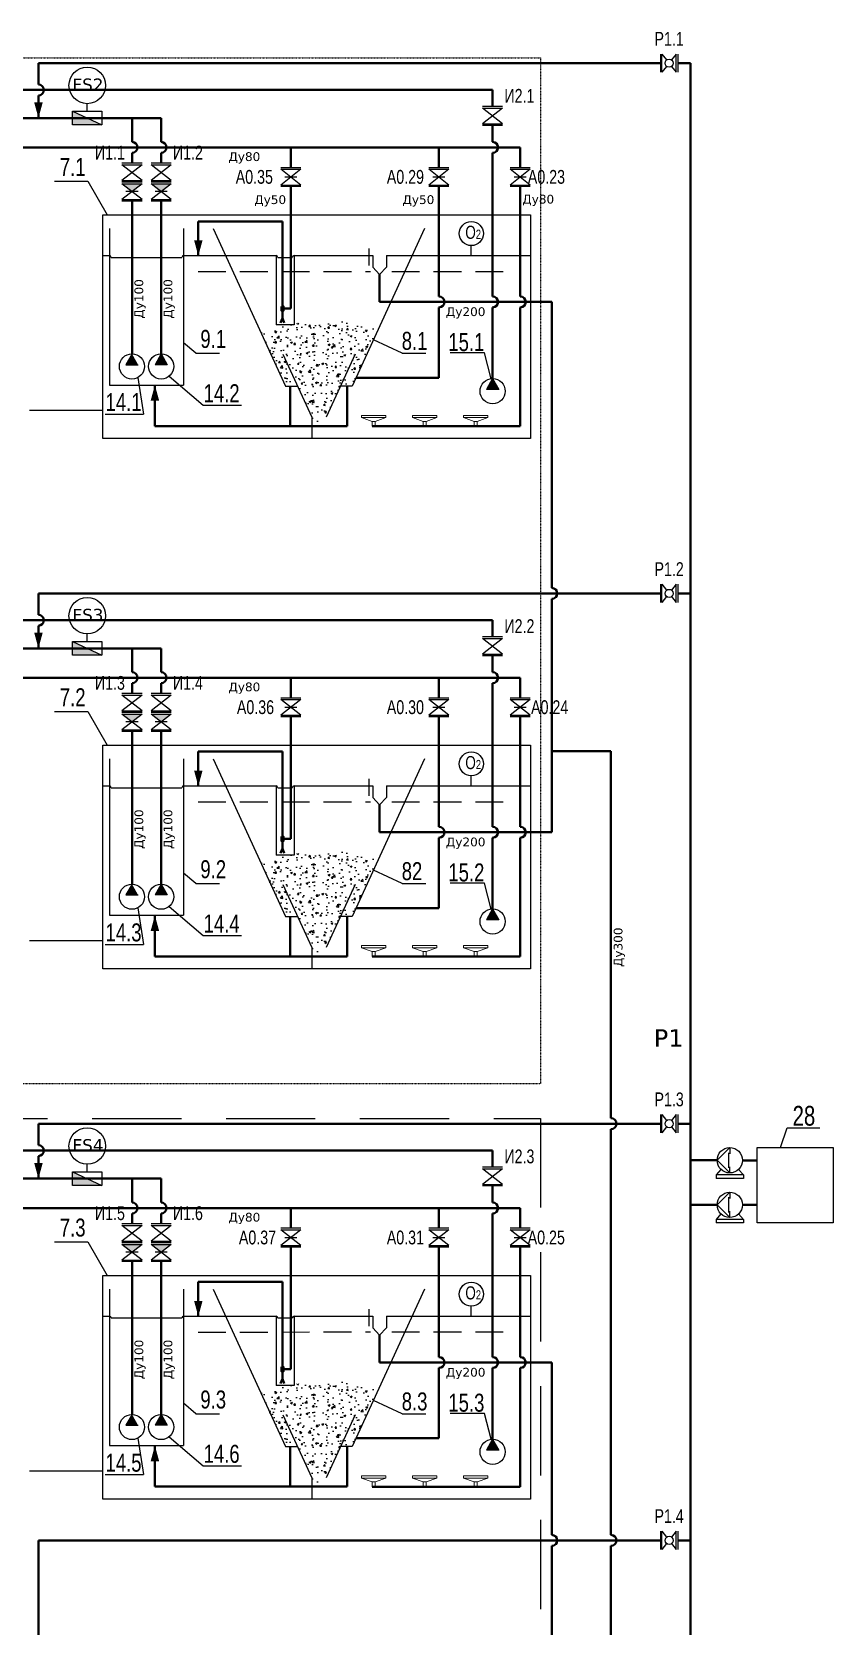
# Model space of a CAD drawing. Extents: x 151310 to 250336, y -70311 to -4848.
# Drawn here: x 242341 to 249183, y -21911 to -8300 of the extents above; entities that cross this region are included whole.
import ezdxf

# ---------------------------------------------------------------- set-up
doc = ezdxf.new("R2010")
doc.units = 0
doc.header["$LTSCALE"] = 300
doc.header["$MEASUREMENT"] = 0
for name, pattern in [('ACAD_ISO10W100', [18.5, 12, -3, 0.5, -3]), ('DASHED2', [9.525, 6.35, -3.175]), ('HIDDEN2', [4.7625, 3.175, -1.5875])]:
    doc.linetypes.add(name, pattern=pattern)
for name, color, linetype in [('1', 7, 'CONTINUOUS'), ('Обозначение задвижек', 7, 'CONTINUOUS'), ('Слой1', 7, 'CONTINUOUS')]:
    doc.layers.add(name, color=color, linetype=linetype)
for name, color, linetype, lineweight, true_color in [('А0', 7, 'CONTINUOUS', 40, 0x00befa), ('И1', 7, 'CONTINUOUS', 40, 0xfa8200), ('И2', 7, 'CONTINUOUS', 40, 0xc86400), ('К7', 7, 'CONTINUOUS', 40, 0x0000fa), ('Р1', 7, 'CONTINUOUS', 40, 0xfa00fa)]:
    doc.layers.add(name, color=color, linetype=linetype, lineweight=lineweight, true_color=true_color)
doc.layers.add('воздух', color=140, linetype='CONTINUOUS', lineweight=15)
doc.layers.add('Запорная арматура', color=7, linetype='CONTINUOUS', lineweight=20)
doc.styles.add('MONARCH', font='monarch', dxfattribs={"width": 0.77})

msp = doc.modelspace()

# ---------------------------------------------------------------- hatches: boundary and pattern name
at = {"layer": '1', "ltscale": 0.5}
for points in [[(242688.1, -8977.4), (242688.1, -9093.9), (242939.5, -9093.9)], [(242688.1, -13504.9), (242688.1, -13621.4), (242939.5, -13621.4)], [(242688.1, -18032.4), (242688.1, -18148.8), (242939.5, -18148.8)]]:
    msp.add_hatch(color=256, dxfattribs=at).paths.add_polyline_path(points)
at = {"layer": '1', "ltscale": 0.4}
h = msp.add_hatch(color=256, dxfattribs=at)
h.dxf.hatch_style = 1
h.paths.add_polyline_path([(243196.4, -9663.7), (243282.1, -9596.6), (243110.8, -9596.6)])
h = msp.add_hatch(color=256, dxfattribs=at)
h.dxf.hatch_style = 1
h.paths.add_polyline_path([(243444.9, -9663.7), (243530.6, -9596.6), (243359.3, -9596.6)])
h = msp.add_hatch(dxfattribs=at)
h.set_pattern_fill('AR-CONC', color=34, scale=22.393355)
h.set_pattern_definition([(50, (114776.1, 42481.03), (160.61862, -14.05231), [16.79502, -184.74518]), (355, (114776.1, 42481.03), (-31.07108, 168.44105), [13.43601, -147.79614]), (100.45144, (114789.48, 42479.85), (129.54754, 154.38874), [14.27357, -157.00924]), (46.1842, (114776.1, 42525.81), (238.99114, -37.06532), [25.19252, -277.11776]), (96.63564, (114796.01, 42522.72), (209.30216, 218.13783), [21.41036, -235.514]), (351.18416, (114776.1, 42525.81), (209.30216, 218.13783), [20.154, -221.6942]), (21, (114798.49, 42514.62), (133.66751, -90.15988), [16.79502, -184.74518]), (326, (114798.49, 42514.62), (54.48647, 162.38542), [13.43601, -147.79614]), (71.45144, (114809.63, 42507.1), (188.15398, 72.22554), [14.27357, -157.00924]), (37.5, (114776.1, 42481.026), (2.723, 74.546101), [0, -146.00467, 0, -150.035476, 0, -148.355974]), (7.5, (114776.1, 42481.026), (58.910094, 88.322013), [0, -85.542615, 0, -142.64567, 0, -56.54322]), (327.5, (114726.16, 42481.026), (119.54075, -5.050792), [0, -55.983387, 0, -174.668166, 0, -231.77122]), (317.5, (114703.77, 42481.03), (130.59495, 22.41686), [0, -72.7784, 0, -115.99758, 0, -164.59116])])
edge = h.paths.add_edge_path()
edge.add_spline(control_points=[(244792.3, -10744.3), (244777.8, -10745.7), (244716.3, -10755.3), (244536.6, -10816.1), (244378, -10816.8), (244274.7, -10817.3)], knot_values=[0, 0, 0, 0, 80.8042689, 342.1647326, 830.4498416, 830.4498416, 830.4498416, 830.4498416], degree=3, periodic=0)
edge.add_line((244274.7, -10817.3), (244507.3, -11323.6))
edge.add_line((244507.3, -11323.6), (244609.1, -11323.6))
edge.add_line((244609.1, -11323.6), (244599.3, -11302.3))
edge.add_line((244599.3, -11302.3), (244792.3, -11221.3))
edge.add_line((244792.3, -11221.3), (244792.3, -10744.3))
edge = h.paths.add_edge_path()
edge.add_spline(control_points=[(245298.1, -10843.2), (245241.4, -10832.3), (244961.5, -10754.4), (244846.5, -10739.2), (244792.3, -10744.3)], knot_values=[830.4498416, 830.4498416, 830.4498416, 830.4498416, 1167.2587541, 1468.3215811, 1468.3215811, 1468.3215811, 1468.3215811], degree=3, periodic=0)
edge.add_line((244792.3, -10744.3), (244792.3, -11221.3))
edge.add_line((244792.3, -11221.3), (244985.4, -11302.3))
edge.add_line((244985.4, -11302.3), (244975.6, -11323.6))
edge.add_line((244975.6, -11323.6), (245077.3, -11323.6))
edge.add_line((245077.3, -11323.6), (245298.1, -10843.2))
h.paths.add_polyline_path([(244985.4, -11302.3), (244792.3, -11221.3), (244599.3, -11302.3), (244609.1, -11323.6), (244764.7, -11662.3), (244820, -11662.3)])
at = {"layer": '1', "ltscale": 0.3}
h = msp.add_hatch(color=1, dxfattribs=at)
h.dxf.hatch_style = 1
h.paths.add_polyline_path([(243196.4, -11048.5), (243143.7, -11141.4), (243248.4, -11141.4)])
h = msp.add_hatch(color=1, dxfattribs=at)
h.dxf.hatch_style = 1
h.paths.add_polyline_path([(243444.9, -11048.5), (243497.7, -11141.4), (243392.9, -11141.4)])
h = msp.add_hatch(color=1, dxfattribs=at)
h.dxf.hatch_style = 1
h.paths.add_polyline_path([(246275.4, -11260.4), (246328.1, -11353.2), (246223.4, -11353.2)])
at = {"layer": '1', "ltscale": 0.4}
h = msp.add_hatch(color=256, dxfattribs=at)
h.dxf.hatch_style = 1
h.paths.add_polyline_path([(243196.4, -14191.2), (243282.1, -14124), (243110.8, -14124)])
h = msp.add_hatch(color=256, dxfattribs=at)
h.dxf.hatch_style = 1
h.paths.add_polyline_path([(243444.9, -14191.2), (243530.6, -14124), (243359.3, -14124)])
h = msp.add_hatch(dxfattribs=at)
h.set_pattern_fill('AR-CONC', color=34, scale=22.393355)
h.set_pattern_definition([(50, (114776.1, 37953.55), (160.61862, -14.05231), [16.79502, -184.74518]), (355, (114776.1, 37953.55), (-31.07108, 168.44105), [13.43601, -147.79614]), (100.45144, (114789.48, 37952.38), (129.54754, 154.38874), [14.27357, -157.00924]), (46.1842, (114776.1, 37998.34), (238.99114, -37.06532), [25.19252, -277.11776]), (96.63564, (114796.01, 37995.25), (209.30216, 218.13783), [21.41036, -235.514]), (351.18416, (114776.1, 37998.34), (209.30216, 218.13783), [20.154, -221.6942]), (21, (114798.49, 37987.14), (133.66751, -90.15988), [16.79502, -184.74518]), (326, (114798.49, 37987.14), (54.48647, 162.38542), [13.43601, -147.79614]), (71.45144, (114809.63, 37979.63), (188.15398, 72.22554), [14.27357, -157.00924]), (37.5, (114776.1, 37953.554), (2.723, 74.546101), [0, -146.00467, 0, -150.035476, 0, -148.355974]), (7.5, (114776.1, 37953.554), (58.910094, 88.322013), [0, -85.542615, 0, -142.64567, 0, -56.54322]), (327.5, (114726.16, 37953.554), (119.54075, -5.050792), [0, -55.983387, 0, -174.668166, 0, -231.77122]), (317.5, (114703.77, 37953.55), (130.59495, 22.41686), [0, -72.7784, 0, -115.99758, 0, -164.59116])])
edge = h.paths.add_edge_path()
edge.add_spline(control_points=[(244792.3, -15271.8), (244777.8, -15273.2), (244716.3, -15282.8), (244536.6, -15343.6), (244378, -15344.3), (244274.7, -15344.8)], knot_values=[0, 0, 0, 0, 80.8042689, 342.1647326, 830.4498416, 830.4498416, 830.4498416, 830.4498416], degree=3, periodic=0)
edge.add_line((244274.7, -15344.8), (244507.3, -15851.1))
edge.add_line((244507.3, -15851.1), (244609.1, -15851.1))
edge.add_line((244609.1, -15851.1), (244599.3, -15829.8))
edge.add_line((244599.3, -15829.8), (244792.3, -15748.8))
edge.add_line((244792.3, -15748.8), (244792.3, -15271.8))
edge = h.paths.add_edge_path()
edge.add_spline(control_points=[(245298.1, -15370.7), (245241.4, -15359.7), (244961.5, -15281.8), (244846.5, -15266.6), (244792.3, -15271.8)], knot_values=[830.4498416, 830.4498416, 830.4498416, 830.4498416, 1167.2587541, 1468.3215811, 1468.3215811, 1468.3215811, 1468.3215811], degree=3, periodic=0)
edge.add_line((244792.3, -15271.8), (244792.3, -15748.8))
edge.add_line((244792.3, -15748.8), (244985.4, -15829.8))
edge.add_line((244985.4, -15829.8), (244975.6, -15851.1))
edge.add_line((244975.6, -15851.1), (245077.3, -15851.1))
edge.add_line((245077.3, -15851.1), (245298.1, -15370.7))
h.paths.add_polyline_path([(244985.4, -15829.8), (244792.3, -15748.8), (244599.3, -15829.8), (244609.1, -15851.1), (244764.7, -16189.7), (244820, -16189.7)])
at = {"layer": '1', "ltscale": 0.3}
h = msp.add_hatch(color=1, dxfattribs=at)
h.dxf.hatch_style = 1
h.paths.add_polyline_path([(243196.4, -15576), (243143.7, -15668.9), (243248.4, -15668.9)])
h = msp.add_hatch(color=1, dxfattribs=at)
h.dxf.hatch_style = 1
h.paths.add_polyline_path([(243444.9, -15576), (243497.7, -15668.9), (243392.9, -15668.9)])
h = msp.add_hatch(color=1, dxfattribs=at)
h.dxf.hatch_style = 1
h.paths.add_polyline_path([(246275.4, -15787.8), (246328.1, -15880.7), (246223.4, -15880.7)])
at = {"layer": '1', "ltscale": 0.4}
h = msp.add_hatch(color=256, dxfattribs=at)
h.dxf.hatch_style = 1
h.paths.add_polyline_path([(243196.4, -18718.6), (243282.1, -18651.5), (243110.8, -18651.5)])
h = msp.add_hatch(color=256, dxfattribs=at)
h.dxf.hatch_style = 1
h.paths.add_polyline_path([(243444.9, -18718.6), (243530.6, -18651.5), (243359.3, -18651.5)])
h = msp.add_hatch(dxfattribs=at)
h.set_pattern_fill('AR-CONC', color=34, scale=22.393355)
h.set_pattern_definition([(50, (114776.1, 33426.08), (160.61862, -14.05231), [16.79502, -184.74518]), (355, (114776.1, 33426.08), (-31.07108, 168.44105), [13.43601, -147.79614]), (100.45144, (114789.48, 33424.91), (129.54754, 154.38874), [14.27357, -157.00924]), (46.1842, (114776.1, 33470.87), (238.99114, -37.06532), [25.19252, -277.11776]), (96.63564, (114796.01, 33467.78), (209.30216, 218.13783), [21.41036, -235.514]), (351.18416, (114776.1, 33470.87), (209.30216, 218.13783), [20.154, -221.6942]), (21, (114798.49, 33459.67), (133.66751, -90.15988), [16.79502, -184.74518]), (326, (114798.49, 33459.67), (54.48647, 162.38542), [13.43601, -147.79614]), (71.45144, (114809.63, 33452.16), (188.15398, 72.22554), [14.27357, -157.00924]), (37.5, (114776.1, 33426.083), (2.723, 74.546101), [0, -146.00467, 0, -150.035476, 0, -148.355974]), (7.5, (114776.1, 33426.08), (58.910094, 88.322013), [0, -85.542615, 0, -142.64567, 0, -56.54322]), (327.5, (114726.16, 33426.083), (119.54075, -5.050792), [0, -55.983387, 0, -174.668166, 0, -231.77122]), (317.5, (114703.77, 33426.08), (130.59495, 22.41686), [0, -72.7784, 0, -115.99758, 0, -164.59116])])
edge = h.paths.add_edge_path()
edge.add_spline(control_points=[(244792.3, -19799.3), (244777.8, -19800.6), (244716.3, -19810.3), (244536.6, -19871.1), (244378, -19871.8), (244274.7, -19872.3)], knot_values=[0, 0, 0, 0, 80.8042689, 342.1647326, 830.4498416, 830.4498416, 830.4498416, 830.4498416], degree=3, periodic=0)
edge.add_line((244274.7, -19872.3), (244507.3, -20378.6))
edge.add_line((244507.3, -20378.6), (244609.1, -20378.6))
edge.add_line((244609.1, -20378.6), (244599.3, -20357.2))
edge.add_line((244599.3, -20357.2), (244792.3, -20276.3))
edge.add_line((244792.3, -20276.3), (244792.3, -19799.3))
edge = h.paths.add_edge_path()
edge.add_spline(control_points=[(245298.1, -19898.2), (245241.4, -19887.2), (244961.5, -19809.3), (244846.5, -19794.1), (244792.3, -19799.3)], knot_values=[830.4498416, 830.4498416, 830.4498416, 830.4498416, 1167.2587541, 1468.3215811, 1468.3215811, 1468.3215811, 1468.3215811], degree=3, periodic=0)
edge.add_line((244792.3, -19799.3), (244792.3, -20276.3))
edge.add_line((244792.3, -20276.3), (244985.4, -20357.2))
edge.add_line((244985.4, -20357.2), (244975.6, -20378.6))
edge.add_line((244975.6, -20378.6), (245077.3, -20378.6))
edge.add_line((245077.3, -20378.6), (245298.1, -19898.2))
h.paths.add_polyline_path([(244985.4, -20357.2), (244792.3, -20276.3), (244599.3, -20357.2), (244609.1, -20378.6), (244764.7, -20717.2), (244820, -20717.2)])
at = {"layer": '1', "ltscale": 0.3}
h = msp.add_hatch(color=124, dxfattribs=at)
h.dxf.hatch_style = 1
h.paths.add_polyline_path([(243196.4, -20103.5), (243143.7, -20196.3), (243248.4, -20196.3)])
h = msp.add_hatch(color=124, dxfattribs=at)
h.dxf.hatch_style = 1
h.paths.add_polyline_path([(243444.9, -20103.5), (243497.7, -20196.3), (243392.9, -20196.3)])
h = msp.add_hatch(color=1, dxfattribs=at)
h.dxf.hatch_style = 1
h.paths.add_polyline_path([(246275.4, -20315.3), (246328.1, -20408.2), (246223.4, -20408.2)])

# ---------------------------------------------------------------- linework, layer by layer
at = {"layer": '1'}
for p, q in [((247709.3, -8488.9), (247709.3, -8644.6)), ((247721.5, -8644.6), (247721.5, -8488.9)), ((247721.5, -8488.9), (247760.9, -8539.2)), ((247843.5, -8488.9), (247804, -8539.2)), ((247843.5, -8644.6), (247843.5, -8488.9)), ((247855.7, -8488.9), (247855.7, -8644.6)), ((247760.9, -8594.2), (247721.5, -8644.6)), ((247804, -8594.2), (247843.5, -8644.6)), ((246361.3, -8937.2), (246190, -8937.2)), ((246190, -8950.6), (246361.3, -8950.6)), ((246361.3, -8950.6), (246190, -9084.9)), ((246361.3, -9084.9), (246190, -8950.6)), ((246190, -9084.9), (246361.3, -9084.9)), ((246361.3, -9098.3), (246190, -9098.3)), ((243282.1, -9422), (243110.8, -9422)), ((243110.8, -9435.4), (243282.1, -9435.4)), ((243282.1, -9435.4), (243110.8, -9569.7)), ((243282.1, -9569.7), (243110.8, -9435.4)), ((243530.6, -9422), (243359.3, -9422)), ((243359.3, -9435.4), (243530.6, -9435.4)), ((243530.6, -9435.4), (243359.3, -9569.7)), ((243530.6, -9569.7), (243359.3, -9435.4)), ((244639.1, -9459.9), (244467.8, -9459.9)), ((244467.8, -9473.3), (244639.1, -9473.3)), ((244639.1, -9473.3), (244467.8, -9607.6)), ((244639.1, -9607.6), (244467.8, -9473.3)), ((245903.1, -9459.7), (245731.8, -9459.7)), ((245731.8, -9473.2), (245903.1, -9473.2)), ((245903.1, -9473.2), (245731.8, -9607.4)), ((245903.1, -9607.4), (245731.8, -9473.2)), ((246596.9, -9459.7), (246425.7, -9459.7)), ((246425.7, -9473.2), (246596.9, -9473.2)), ((246596.9, -9473.2), (246425.7, -9607.4)), ((246596.9, -9607.4), (246425.7, -9473.2)), ((243110.8, -9569.7), (243282.1, -9569.7)), ((243282.1, -9583.1), (243110.8, -9583.1)), ((243110.8, -9596.6), (243282.1, -9596.6)), ((243282.1, -9596.6), (243110.8, -9730.8)), ((243282.1, -9730.8), (243110.8, -9596.6)), ((243247.8, -9663.7), (243144.5, -9663.7)), ((243247.8, -9663.7), (243145.1, -9663.7)), ((243359.3, -9569.7), (243530.6, -9569.7)), ((243530.6, -9583.1), (243359.3, -9583.1)), ((243359.3, -9596.6), (243530.6, -9596.6)), ((243530.6, -9596.6), (243359.3, -9730.8)), ((243530.6, -9730.8), (243359.3, -9596.6)), ((243496.3, -9663.7), (243393, -9663.7)), ((243496.3, -9663.7), (243393.5, -9663.7)), ((244467.8, -9607.6), (244639.1, -9607.6)), ((244639.1, -9621), (244467.8, -9621)), ((244604.8, -9540.4), (244501.5, -9540.4)), ((244604.8, -9540.4), (244502.1, -9540.4)), ((245731.8, -9607.4), (245903.1, -9607.4)), ((245903.1, -9620.8), (245731.8, -9620.8)), ((245868.8, -9540.3), (245765.6, -9540.3)), ((245868.8, -9540.3), (245766.1, -9540.3)), ((246425.7, -9607.4), (246596.9, -9607.4)), ((246596.9, -9620.8), (246425.7, -9620.8)), ((246562.7, -9540.3), (246459.4, -9540.3)), ((246562.7, -9540.3), (246459.9, -9540.3)), ((243110.8, -9730.8), (243282.1, -9730.8)), ((243282.1, -9744.3), (243110.8, -9744.3)), ((243359.3, -9730.8), (243530.6, -9730.8)), ((243530.6, -9744.3), (243359.3, -9744.3)), ((247709.3, -13016.3), (247709.3, -13172)), ((247721.5, -13172), (247721.5, -13016.3)), ((247721.5, -13016.3), (247760.9, -13066.7)), ((247843.5, -13016.3), (247804, -13066.7)), ((247843.5, -13172), (247843.5, -13016.3)), ((247855.7, -13016.3), (247855.7, -13172)), ((247760.9, -13121.7), (247721.5, -13172)), ((247804, -13121.7), (247843.5, -13172)), ((246361.3, -13464.7), (246190, -13464.7)), ((246190, -13478.1), (246361.3, -13478.1)), ((246361.3, -13478.1), (246190, -13612.4)), ((246361.3, -13612.4), (246190, -13478.1)), ((246190, -13612.4), (246361.3, -13612.4)), ((246361.3, -13625.8), (246190, -13625.8)), ((243282.1, -13949.5), (243110.8, -13949.5)), ((243110.8, -13962.9), (243282.1, -13962.9)), ((243282.1, -13962.9), (243110.8, -14097.2)), ((243282.1, -14097.2), (243110.8, -13962.9)), ((243530.6, -13949.5), (243359.3, -13949.5)), ((243359.3, -13962.9), (243530.6, -13962.9)), ((243530.6, -13962.9), (243359.3, -14097.2)), ((243530.6, -14097.2), (243359.3, -13962.9)), ((244639.1, -13987.4), (244467.8, -13987.4)), ((244467.8, -14000.8), (244639.1, -14000.8)), ((244639.1, -14000.8), (244467.8, -14135)), ((244639.1, -14135), (244467.8, -14000.8)), ((245903.1, -13987.2), (245731.8, -13987.2)), ((245731.8, -14000.6), (245903.1, -14000.6)), ((245903.1, -14000.6), (245731.8, -14134.9)), ((245903.1, -14134.9), (245731.8, -14000.6)), ((246596.9, -13987.2), (246425.7, -13987.2)), ((246425.7, -14000.6), (246596.9, -14000.6)), ((246596.9, -14000.6), (246425.7, -14134.9)), ((246596.9, -14134.9), (246425.7, -14000.6)), ((243110.8, -14097.2), (243282.1, -14097.2)), ((243282.1, -14110.6), (243110.8, -14110.6)), ((243110.8, -14124), (243282.1, -14124)), ((243282.1, -14124), (243110.8, -14258.3)), ((243282.1, -14258.3), (243110.8, -14124)), ((243359.3, -14097.2), (243530.6, -14097.2)), ((243530.6, -14110.6), (243359.3, -14110.6)), ((243359.3, -14124), (243530.6, -14124)), ((243530.6, -14124), (243359.3, -14258.3)), ((243530.6, -14258.3), (243359.3, -14124)), ((244467.8, -14135), (244639.1, -14135)), ((244639.1, -14148.5), (244467.8, -14148.5)), ((244604.8, -14067.9), (244501.5, -14067.9)), ((244604.8, -14067.9), (244502.1, -14067.9)), ((245731.8, -14134.9), (245903.1, -14134.9)), ((245903.1, -14148.3), (245731.8, -14148.3)), ((245868.8, -14067.8), (245765.6, -14067.8)), ((245868.8, -14067.8), (245766.1, -14067.8)), ((246425.7, -14134.9), (246596.9, -14134.9)), ((246596.9, -14148.3), (246425.7, -14148.3)), ((246562.7, -14067.8), (246459.4, -14067.8)), ((246562.7, -14067.8), (246459.9, -14067.8)), ((243110.8, -14258.3), (243282.1, -14258.3)), ((243282.1, -14271.7), (243110.8, -14271.7)), ((243247.8, -14191.2), (243144.5, -14191.2)), ((243247.8, -14191.2), (243145.1, -14191.2)), ((243359.3, -14258.3), (243530.6, -14258.3)), ((243530.6, -14271.7), (243359.3, -14271.7)), ((243496.3, -14191.2), (243393, -14191.2)), ((243496.3, -14191.2), (243393.5, -14191.2)), ((247709.3, -17543.8), (247709.3, -17699.5)), ((247721.5, -17699.5), (247721.5, -17543.8)), ((247721.5, -17543.8), (247760.9, -17594.1)), ((247843.5, -17543.8), (247804, -17594.1)), ((247843.5, -17699.5), (247843.5, -17543.8)), ((247855.7, -17543.8), (247855.7, -17699.5)), ((247760.9, -17649.1), (247721.5, -17699.5)), ((247804, -17649.1), (247843.5, -17699.5)), ((246361.3, -17992.2), (246190, -17992.2)), ((246190, -18005.6), (246361.3, -18005.6)), ((246361.3, -18005.6), (246190, -18139.9)), ((246361.3, -18139.9), (246190, -18005.6)), ((248225, -18011.6), (248184.2, -18059.1)), ((248375.9, -18011.6), (248416.7, -18059.1)), ((246190, -18139.9), (246361.3, -18139.9)), ((246361.3, -18153.3), (246190, -18153.3)), ((243282.1, -18477), (243110.8, -18477)), ((243110.8, -18490.4), (243282.1, -18490.4)), ((243282.1, -18490.4), (243110.8, -18624.7)), ((243282.1, -18624.7), (243110.8, -18490.4)), ((243530.6, -18477), (243359.3, -18477)), ((243359.3, -18490.4), (243530.6, -18490.4)), ((243530.6, -18490.4), (243359.3, -18624.7)), ((243530.6, -18624.7), (243359.3, -18490.4)), ((248225, -18392.1), (248184.2, -18439.6)), ((248375.9, -18392.1), (248416.7, -18439.6)), ((243110.8, -18624.7), (243282.1, -18624.7)), ((243282.1, -18638.1), (243110.8, -18638.1)), ((243359.3, -18624.7), (243530.6, -18624.7)), ((243530.6, -18638.1), (243359.3, -18638.1)), ((244639.1, -18514.8), (244467.8, -18514.8)), ((244467.8, -18528.2), (244639.1, -18528.2)), ((244639.1, -18528.2), (244467.8, -18662.5)), ((244639.1, -18662.5), (244467.8, -18528.2)), ((244604.8, -18595.4), (244501.5, -18595.4)), ((244604.8, -18595.4), (244502.1, -18595.4)), ((245903.1, -18514.7), (245731.8, -18514.7)), ((245731.8, -18528.1), (245903.1, -18528.1)), ((245903.1, -18528.1), (245731.8, -18662.4)), ((245903.1, -18662.4), (245731.8, -18528.1)), ((245868.8, -18595.2), (245765.6, -18595.2)), ((245868.8, -18595.2), (245766.1, -18595.2)), ((246596.9, -18514.7), (246425.7, -18514.7)), ((246425.7, -18528.1), (246596.9, -18528.1)), ((246596.9, -18528.1), (246425.7, -18662.4)), ((246596.9, -18662.4), (246425.7, -18528.1)), ((246562.7, -18595.2), (246459.4, -18595.2)), ((246562.7, -18595.2), (246459.9, -18595.2)), ((243110.8, -18651.5), (243282.1, -18651.5)), ((243282.1, -18651.5), (243110.8, -18785.8)), ((243282.1, -18785.8), (243110.8, -18651.5)), ((243247.8, -18718.6), (243144.5, -18718.6)), ((243247.8, -18718.6), (243145.1, -18718.6)), ((243359.3, -18651.5), (243530.6, -18651.5)), ((243530.6, -18651.5), (243359.3, -18785.8)), ((243530.6, -18785.8), (243359.3, -18651.5)), ((243496.3, -18718.6), (243393, -18718.6)), ((243496.3, -18718.6), (243393.5, -18718.6)), ((244467.8, -18662.5), (244639.1, -18662.5)), ((244639.1, -18675.9), (244467.8, -18675.9)), ((245731.8, -18662.4), (245903.1, -18662.4)), ((245903.1, -18675.8), (245731.8, -18675.8)), ((246425.7, -18662.4), (246596.9, -18662.4)), ((246596.9, -18675.8), (246425.7, -18675.8)), ((243110.8, -18785.8), (243282.1, -18785.8)), ((243282.1, -18799.2), (243110.8, -18799.2)), ((243359.3, -18785.8), (243530.6, -18785.8)), ((243530.6, -18799.2), (243359.3, -18799.2)), ((247709.3, -21101.4), (247709.3, -21257.1)), ((247721.5, -21257.1), (247721.5, -21101.4)), ((247721.5, -21101.4), (247760.9, -21151.7)), ((247760.9, -21206.7), (247721.5, -21257.1)), ((247843.5, -21101.4), (247804, -21151.7)), ((247804, -21206.7), (247843.5, -21257.1)), ((247843.5, -21257.1), (247843.5, -21101.4)), ((247855.7, -21101.4), (247855.7, -21257.1))]:
    msp.add_line(p, q, dxfattribs=at)
at = {"layer": '1', "ltscale": 0.5}
for p, q in [((242688.1, -8977.4), (242939.5, -9093.9)), ((242688.1, -13504.9), (242939.5, -13621.4)), ((242688.1, -18032.4), (242939.5, -18148.8))]:
    msp.add_line(p, q, dxfattribs=at)
at = {"layer": '1', "ltscale": 10}
for p, q in [((242813.8, -8977.4), (242813.8, -8912.9)), ((242813.8, -13504.9), (242813.8, -13440.3)), ((248192.2, -17933.8), (248300.5, -17825.6)), ((248300.5, -17825.6), (248300.5, -17879)), ((248192.2, -17933.8), (248300.5, -18041.9)), ((248291, -17868.8), (248291, -17999.7)), ((242813.8, -18032.4), (242813.8, -17967.8)), ((248300.5, -18041.9), (248300.5, -17988.5)), ((248192.2, -18314.2), (248300.5, -18206.1)), ((248300.5, -18206.1), (248300.5, -18259.4)), ((248192.2, -18314.2), (248300.5, -18422.4)), ((248291, -18249.3), (248291, -18380.2)), ((248300.5, -18422.4), (248300.5, -18369))]:
    msp.add_line(p, q, dxfattribs=at)
at = {"layer": '1', "color": 1, "ltscale": 0.4}
for p, q in [((242535.1, -9575.3), (242817.8, -9575.3)), ((242817.8, -9575.3), (242985.3, -9861.3)), ((242946, -11771.6), (242946, -9861.3)), ((242946, -9861.3), (246599.8, -9861.3)), ((246599.8, -9861.3), (246599.8, -11771.6)), ((243004.7, -9979.7), (243004.7, -11314.9)), ((243636.6, -9979.7), (243636.6, -11314.9)), ((243889.9, -9980), (244507.3, -11323.6)), ((245694.7, -9980), (245077.3, -11323.6)), ((245219.1, -10150.6), (245219.1, -10295.2)), ((244427.1, -10209.5), (244427.1, -10802.4)), ((244580, -10209.5), (244580, -10802.4)), ((245251.4, -10209.5), (245251.4, -10309.1)), ((245251.4, -10309.1), (245310.7, -10370.8)), ((245369.9, -10309.1), (245310.7, -10370.8)), ((245369.9, -10209.5), (245369.9, -10309.1)), ((244580, -10802.4), (244427.1, -10802.4)), ((243742.5, -11043.3), (243636.6, -10953.7)), ((245504, -11043.1), (245258.1, -10930.1)), ((243742.5, -11043.3), (243943.1, -11043.3)), ((244484.2, -11051.8), (244731.8, -11590.7)), ((245100.5, -11051.8), (244852.9, -11590.7)), ((245504, -11043.1), (245704.6, -11043.1)), ((246206.6, -11040.1), (245912.5, -11040.1)), ((246264.3, -11261), (246206.6, -11040.1)), ((243245.6, -11251.4), (243294.2, -11563)), ((243513.1, -11239.6), (243804.8, -11487.1)), ((243004.7, -11314.9), (243636.6, -11314.9)), ((242967.2, -11563), (243294.2, -11563)), ((243804.8, -11487.1), (244131.8, -11487.1)), ((244731.8, -11590.7), (244731.8, -11771.6)), ((246599.8, -11771.6), (242946, -11771.6)), ((242535.1, -14102.8), (242817.8, -14102.8)), ((242817.8, -14102.8), (242985.3, -14388.8)), ((242946, -16299), (242946, -14388.8)), ((242946, -14388.8), (246599.8, -14388.8)), ((246599.8, -14388.8), (246599.8, -16299)), ((243004.7, -14507.2), (243004.7, -15842.4)), ((243636.6, -14507.2), (243636.6, -15842.4)), ((243889.9, -14507.5), (244507.3, -15851.1)), ((245694.7, -14507.5), (245077.3, -15851.1)), ((245219.1, -14678), (245219.1, -14822.7)), ((244427.1, -14737), (244427.1, -15329.9)), ((244580, -14737), (244580, -15329.9)), ((245251.4, -14737), (245251.4, -14836.6)), ((245369.9, -14737), (245369.9, -14836.6)), ((245251.4, -14836.6), (245310.7, -14898.2)), ((245369.9, -14836.6), (245310.7, -14898.2)), ((244580, -15329.9), (244427.1, -15329.9)), ((243742.5, -15570.8), (243636.6, -15481.2)), ((245504, -15570.6), (245258.1, -15457.6)), ((243742.5, -15570.8), (243943.1, -15570.8)), ((244484.2, -15579.3), (244731.8, -16118.1)), ((245100.5, -15579.3), (244852.9, -16118.1)), ((245504, -15570.6), (245704.6, -15570.6)), ((246206.6, -15567.6), (245912.5, -15567.6)), ((246264.3, -15788.5), (246206.6, -15567.6)), ((243245.6, -15778.9), (243294.2, -16090.4)), ((243513.1, -15767.1), (243804.8, -16014.6)), ((243004.7, -15842.4), (243636.6, -15842.4)), ((243804.8, -16014.6), (244131.8, -16014.6)), ((242967.2, -16090.4), (243294.2, -16090.4)), ((244731.8, -16118.1), (244731.8, -16299)), ((246599.8, -16299), (242946, -16299)), ((242535.1, -18630.3), (242817.8, -18630.3)), ((242817.8, -18630.3), (242985.3, -18916.2)), ((242946, -20826.5), (242946, -18916.2)), ((242946, -18916.2), (246599.8, -18916.2)), ((246599.8, -18916.2), (246599.8, -20826.5)), ((243004.7, -19034.7), (243004.7, -20369.9)), ((243636.6, -19034.7), (243636.6, -20369.9)), ((243889.9, -19035), (244507.3, -20378.6)), ((245694.7, -19035), (245077.3, -20378.6)), ((244427.1, -19264.5), (244427.1, -19857.4)), ((244580, -19264.5), (244580, -19857.4)), ((245219.1, -19205.5), (245219.1, -19350.1)), ((245251.4, -19264.5), (245251.4, -19364.1)), ((245369.9, -19264.5), (245369.9, -19364.1)), ((245251.4, -19364.1), (245310.7, -19425.7)), ((245369.9, -19364.1), (245310.7, -19425.7)), ((244580, -19857.4), (244427.1, -19857.4)), ((245504, -20098.1), (245258.1, -19985.1)), ((243742.5, -20098.2), (243636.6, -20008.7)), ((243742.5, -20098.2), (243943.1, -20098.2)), ((244484.2, -20106.7), (244731.8, -20645.6)), ((245100.5, -20106.7), (244852.9, -20645.6)), ((245504, -20098.1), (245704.6, -20098.1)), ((246206.6, -20095.1), (245912.5, -20095.1)), ((246264.3, -20315.9), (246206.6, -20095.1)), ((243004.7, -20369.9), (243636.6, -20369.9)), ((243245.6, -20306.4), (243294.2, -20617.9)), ((243513.1, -20294.6), (243804.8, -20542.1)), ((244507.3, -20378.6), (244609.1, -20378.6)), ((245077.3, -20378.6), (244975.6, -20378.6)), ((243804.8, -20542.1), (244131.8, -20542.1)), ((242967.2, -20617.9), (243294.2, -20617.9)), ((244731.8, -20645.6), (244731.8, -20826.5)), ((246599.8, -20826.5), (242946, -20826.5))]:
    msp.add_line(p, q, dxfattribs=at)
at = {"layer": '1', "color": 4, "ltscale": 0.4}
for p, q in [((242946, -10209.5), (243004.7, -10209.5)), ((243019.5, -10225.2), (243621.8, -10225.2)), ((243636.6, -10209.5), (244427.1, -10209.5)), ((244441.9, -10225.2), (244565.1, -10225.2)), ((244580, -10209.5), (245251.4, -10209.5)), ((245369.9, -10209.5), (246599.8, -10209.5)), ((242946, -14737), (243004.7, -14737)), ((243019.5, -14752.7), (243621.8, -14752.7)), ((243636.6, -14737), (244427.1, -14737)), ((244441.9, -14752.7), (244565.1, -14752.7)), ((244580, -14737), (245251.4, -14737)), ((245369.9, -14737), (246599.8, -14737)), ((242946, -19264.5), (243004.7, -19264.5)), ((243019.5, -19280.2), (243621.8, -19280.2)), ((243636.6, -19264.5), (244427.1, -19264.5)), ((244441.9, -19280.2), (244565.1, -19280.2)), ((244580, -19264.5), (245251.4, -19264.5)), ((245369.9, -19264.5), (246599.8, -19264.5))]:
    msp.add_line(p, q, dxfattribs=at)
at = {"layer": '1', "color": 4, "linetype": 'HIDDEN2', "ltscale": 0.25}
for p, q in [((243760.6, -10345), (245233.3, -10344.8)), ((245414, -10344.8), (246450.2, -10344.7)), ((243760.6, -14872.5), (245233.3, -14872.3)), ((245414, -14872.3), (246450.2, -14872.1)), ((243760.6, -19400), (245233.3, -19399.8)), ((245414, -19399.8), (246450.2, -19399.6))]:
    msp.add_line(p, q, dxfattribs=at)
at = {"layer": '1', "color": 1}
for p, q in [((243196.4, -11048.5), (243143.7, -11141.4)), ((243444.9, -11048.5), (243392.9, -11141.4)), ((243444.9, -11048.5), (243497.7, -11141.4)), ((246275.4, -11260.4), (246223.4, -11353.2)), ((246275.4, -11260.4), (246328.1, -11353.2)), ((243196.4, -15576), (243143.7, -15668.9)), ((243444.9, -15576), (243392.9, -15668.9)), ((243444.9, -15576), (243497.7, -15668.9)), ((246275.4, -15787.8), (246223.4, -15880.7)), ((246275.4, -15787.8), (246328.1, -15880.7)), ((246275.4, -20315.3), (246223.4, -20408.2)), ((246275.4, -20315.3), (246328.1, -20408.2))]:
    msp.add_line(p, q, dxfattribs=at)
at = {"layer": '1', "color": 1, "ltscale": 0.3}
for p, q in [((243143.7, -11141.4), (243248.4, -11141.4)), ((243497.7, -11141.4), (243392.9, -11141.4)), ((246328.1, -11353.2), (246223.4, -11353.2)), ((243143.7, -15668.9), (243248.4, -15668.9)), ((243497.7, -15668.9), (243392.9, -15668.9)), ((246328.1, -15880.7), (246223.4, -15880.7)), ((246328.1, -20408.2), (246223.4, -20408.2))]:
    msp.add_line(p, q, dxfattribs=at)
at = {"layer": '1', "color": 124, "ltscale": 0.4}
for p, q in [((244507.3, -11323.6), (244609.1, -11323.6)), ((245077.3, -11323.6), (244975.6, -11323.6)), ((244507.3, -15851.1), (244609.1, -15851.1)), ((245077.3, -15851.1), (244975.6, -15851.1))]:
    msp.add_line(p, q, dxfattribs=at)
at = {"layer": '1', "color": 22, "ltscale": 0.4}
for p, q in [((242321.4, -11530.4), (242946, -11530.4)), ((242321.4, -16057.9), (242946, -16057.9)), ((242321.4, -20585.4), (242946, -20585.4))]:
    msp.add_line(p, q, dxfattribs=at)
at = {"layer": '1', "ltscale": 0.4}
msp.add_line((249183, -17825.9), (249183, -18469.2), dxfattribs=at)
at = {"layer": '1', "ltscale": 0.166667}
for p, q in [((248184.2, -18059.1), (248184.2, -18088)), ((248416.7, -18059.1), (248184.2, -18059.1)), ((248418, -18088), (248185.5, -18088)), ((248416.7, -18059.1), (248416.7, -18088)), ((248184.2, -18439.6), (248184.2, -18468.5)), ((248416.7, -18439.6), (248184.2, -18439.6)), ((248418, -18468.5), (248185.5, -18468.5)), ((248416.7, -18439.6), (248416.7, -18468.5))]:
    msp.add_line(p, q, dxfattribs=at)
at = {"layer": '1', "color": 124}
for p, q in [((243196.4, -20103.5), (243143.7, -20196.3)), ((243444.9, -20103.5), (243392.9, -20196.3)), ((243444.9, -20103.5), (243497.7, -20196.3))]:
    msp.add_line(p, q, dxfattribs=at)
at = {"layer": '1', "color": 124, "ltscale": 0.3}
for p, q in [((243143.7, -20196.3), (243248.4, -20196.3)), ((243497.7, -20196.3), (243392.9, -20196.3))]:
    msp.add_line(p, q, dxfattribs=at)
at = {"layer": '1', "linetype": 'ACAD_ISO10W100'}
msp.add_lwpolyline([(233712.7, -8520.9), (246684.5, -8520.9), (246684.5, -17280.1), (233712.7, -17280.1)], close=True, dxfattribs=at).dxf.unprotected_set("ltscale", 0)
at = {"layer": '1', "ltscale": 0.5}
for points in [[(242688.1, -8977.4), (242939.5, -8977.4), (242939.5, -9093.9), (242688.1, -9093.9)], [(242688.1, -13504.9), (242939.5, -13504.9), (242939.5, -13621.4), (242688.1, -13621.4)], [(242688.1, -18032.4), (242939.5, -18032.4), (242939.5, -18148.8), (242688.1, -18148.8)]]:
    msp.add_lwpolyline(points, close=True, dxfattribs=at)
at = {"layer": '1', "linetype": 'DASHED2', "ltscale": 0.4}
msp.add_lwpolyline([(233712.7, -17575.8), (246684.5, -17575.8), (246684.5, -26335), (233712.7, -26335)], close=True, dxfattribs=at)
at = {"layer": '1', "ltscale": 0.4}
msp.add_lwpolyline([(249183, -18469.2), (248534.7, -18469.2), (248534.7, -17825.9), (249183, -17825.9)], dxfattribs=at)
at = {"layer": '1', "ltscale": 0.5}
for centre in [(242814, -8757), (242814, -13284.5), (242814, -17811.9)]:
    msp.add_circle(centre, 155.9, dxfattribs=at)
at = {"layer": '1', "color": 1}
for centre in [(243195.9, -11156.1), (243445.4, -11156.1), (246275.9, -11367.9), (243195.9, -15683.5), (243445.4, -15683.5), (246275.9, -15895.4), (243195.9, -20211), (243445.4, -20211), (246275.9, -20422.9)]:
    msp.add_circle(centre, 107.5, dxfattribs=at)
at = {"layer": '1'}
for centre in [(248300.5, -17933.9), (248300.5, -18314.4)]:
    msp.add_circle(centre, 108.3, dxfattribs=at)
at = {"layer": '1', "color": 4, "ltscale": 0.4}
for centre, start, end in [((243001.5, -10227.4), 6.82119, 79.92896), ((243639.8, -10227.4), 100.07104, 173.17881), ((244423.9, -10227.4), 6.82119, 79.92896), ((244583.1, -10227.4), 100.07104, 173.17881), ((243001.5, -14754.9), 6.82119, 79.92896), ((243639.8, -14754.9), 100.07104, 173.17881), ((244423.9, -14754.9), 6.82119, 79.92896), ((244583.1, -14754.9), 100.07104, 173.17881), ((243001.5, -19282.3), 6.82119, 79.92896), ((243639.8, -19282.3), 100.07104, 173.17881), ((244423.9, -19282.3), 6.82119, 79.92896), ((244583.1, -19282.3), 100.07104, 173.17881)]:
    msp.add_arc(centre, 18.1, start, end, dxfattribs=at)
at = {"layer": 'А0', "ltscale": 0.4}
for p, q in [((237915.2, -9286.3), (246511.3, -9286.3)), ((244553.4, -9459.9), (244553.4, -9286.3)), ((245817.5, -9459.7), (245817.5, -9286.3)), ((246511.3, -9459.7), (246511.3, -9286.3)), ((244553.5, -10662.9), (244553.4, -9622.3)), ((245817.5, -10558.7), (245817.5, -9620.8)), ((246511.3, -10558.7), (246511.3, -9620.8)), ((244490.4, -10662.9), (244553.5, -10662.9)), ((245817.5, -11252.8), (245817.5, -10652.2)), ((246511.3, -11665.8), (246511.3, -10652.2)), ((245109.9, -11252.8), (245817.5, -11252.8)), ((245246.2, -11665.8), (246511.3, -11665.8)), ((237915.2, -13813.8), (246511.3, -13813.8)), ((244553.4, -13987.4), (244553.4, -13813.8)), ((245817.5, -13987.2), (245817.5, -13813.8)), ((246511.3, -13987.2), (246511.3, -13813.8)), ((244553.5, -15190.3), (244553.4, -14149.8)), ((245817.5, -15086.2), (245817.5, -14148.3)), ((246511.3, -15086.2), (246511.3, -14148.3)), ((244490.4, -15190.3), (244553.5, -15190.3)), ((245817.5, -15780.3), (245817.5, -15179.7)), ((246511.3, -16193.3), (246511.3, -15179.7)), ((245109.9, -15780.3), (245817.5, -15780.3)), ((245246.2, -16193.3), (246511.3, -16193.3)), ((237915.2, -18341.3), (246511.3, -18341.3)), ((244553.4, -18514.8), (244553.4, -18341.3)), ((245817.5, -18514.7), (245817.5, -18341.3)), ((246511.3, -18514.7), (246511.3, -18341.3)), ((244553.5, -19717.8), (244553.4, -18677.3)), ((245817.5, -19613.6), (245817.5, -18675.8)), ((246511.3, -19613.6), (246511.3, -18675.8)), ((244490.4, -19717.8), (244553.5, -19717.8)), ((245817.5, -20307.7), (245817.5, -19707.2)), ((246511.3, -20720.7), (246511.3, -19707.2)), ((245109.9, -20307.7), (245817.5, -20307.7)), ((245246.2, -20720.7), (246511.3, -20720.7))]:
    msp.add_line(p, q, dxfattribs=at)
for centre in [(245817.5, -10605.5), (246511.3, -10605.5), (245817.5, -15132.9), (246511.3, -15132.9), (245817.5, -19660.4), (246511.3, -19660.4)]:
    msp.add_arc(centre, 46.8, 270, 90, dxfattribs=at)
at = {"layer": 'воздух', "color": 1, "ltscale": 0.4}
for p, q in [((245362.4, -11573.9), (245156.1, -11573.9)), ((245156.1, -11573.9), (245156.1, -11592.1)), ((245246.2, -11625.1), (245156.1, -11592.1)), ((245362.4, -11592.1), (245156.1, -11592.1)), ((245246.2, -11665.8), (245246.2, -11625.1)), ((245246.2, -11625.1), (245272.3, -11625.1)), ((245272.3, -11625.1), (245362.4, -11592.1)), ((245272.3, -11665.8), (245272.3, -11625.1)), ((245362.4, -11573.9), (245362.4, -11592.1)), ((245798, -11573.9), (245591.8, -11573.9)), ((245591.8, -11573.9), (245591.8, -11592.1)), ((245681.8, -11625.1), (245591.8, -11592.1)), ((245798, -11592.1), (245591.8, -11592.1)), ((245681.8, -11665.8), (245681.8, -11625.1)), ((245681.8, -11625.1), (245708, -11625.1)), ((245708, -11625.1), (245798, -11592.1)), ((245708, -11665.8), (245708, -11625.1)), ((245798, -11573.9), (245798, -11592.1)), ((246233.6, -11573.9), (246027.4, -11573.9)), ((246027.4, -11573.9), (246027.4, -11592.1)), ((246117.4, -11625.1), (246027.4, -11592.1)), ((246233.6, -11592.1), (246027.4, -11592.1)), ((246117.4, -11665.8), (246117.4, -11625.1)), ((246117.4, -11625.1), (246143.6, -11625.1)), ((246143.6, -11625.1), (246233.6, -11592.1)), ((246143.6, -11665.8), (246143.6, -11625.1)), ((246233.6, -11573.9), (246233.6, -11592.1)), ((245362.4, -16101.4), (245156.1, -16101.4)), ((245156.1, -16101.4), (245156.1, -16119.5)), ((245246.2, -16152.5), (245156.1, -16119.5)), ((245362.4, -16119.5), (245156.1, -16119.5)), ((245246.2, -16193.3), (245246.2, -16152.5)), ((245246.2, -16152.5), (245272.3, -16152.5)), ((245272.3, -16152.5), (245362.4, -16119.5)), ((245272.3, -16193.3), (245272.3, -16152.5)), ((245362.4, -16101.4), (245362.4, -16119.5)), ((245798, -16101.4), (245591.8, -16101.4)), ((245591.8, -16101.4), (245591.8, -16119.5)), ((245681.8, -16152.5), (245591.8, -16119.5)), ((245798, -16119.5), (245591.8, -16119.5)), ((245681.8, -16193.3), (245681.8, -16152.5)), ((245681.8, -16152.5), (245708, -16152.5)), ((245708, -16152.5), (245798, -16119.5)), ((245708, -16193.3), (245708, -16152.5)), ((245798, -16101.4), (245798, -16119.5)), ((246233.6, -16101.4), (246027.4, -16101.4)), ((246027.4, -16101.4), (246027.4, -16119.5)), ((246117.4, -16152.5), (246027.4, -16119.5)), ((246233.6, -16119.5), (246027.4, -16119.5)), ((246117.4, -16193.3), (246117.4, -16152.5)), ((246117.4, -16152.5), (246143.6, -16152.5)), ((246143.6, -16152.5), (246233.6, -16119.5)), ((246143.6, -16193.3), (246143.6, -16152.5)), ((246233.6, -16101.4), (246233.6, -16119.5)), ((245362.4, -20628.8), (245156.1, -20628.8)), ((245156.1, -20628.8), (245156.1, -20647)), ((245246.2, -20680), (245156.1, -20647)), ((245362.4, -20647), (245156.1, -20647)), ((245246.2, -20720.7), (245246.2, -20680)), ((245246.2, -20680), (245272.3, -20680)), ((245272.3, -20680), (245362.4, -20647)), ((245272.3, -20720.7), (245272.3, -20680)), ((245362.4, -20628.8), (245362.4, -20647)), ((245798, -20628.8), (245591.8, -20628.8)), ((245591.8, -20628.8), (245591.8, -20647)), ((245681.8, -20680), (245591.8, -20647)), ((245798, -20647), (245591.8, -20647)), ((245681.8, -20720.7), (245681.8, -20680)), ((245681.8, -20680), (245708, -20680)), ((245708, -20680), (245798, -20647)), ((245708, -20720.7), (245708, -20680)), ((245798, -20628.8), (245798, -20647)), ((246233.6, -20628.8), (246027.4, -20628.8)), ((246027.4, -20628.8), (246027.4, -20647)), ((246117.4, -20680), (246027.4, -20647)), ((246233.6, -20647), (246027.4, -20647)), ((246117.4, -20720.7), (246117.4, -20680)), ((246117.4, -20680), (246143.6, -20680)), ((246143.6, -20680), (246233.6, -20647)), ((246143.6, -20720.7), (246143.6, -20680)), ((246233.6, -20628.8), (246233.6, -20647))]:
    msp.add_line(p, q, dxfattribs=at)
at = {"layer": 'И1', "ltscale": 0.4}
for p, q in [((243444.9, -9035.7), (236322.9, -9035.7)), ((243196.4, -9239.6), (243196.4, -9035.7)), ((243444.9, -9239.6), (243444.9, -9035.7)), ((243196.4, -9422), (243196.4, -9333.1)), ((243444.9, -9422), (243444.9, -9333.1)), ((243196.4, -11048.5), (243196.4, -9744.3)), ((243444.9, -11048.5), (243444.9, -9744.3)), ((244481, -9917.7), (243762.6, -9917.7)), ((243762.6, -9917.7), (243762.6, -10209.5)), ((244481, -9917.7), (244481, -10643.5)), ((244481, -10744), (244465, -10784.8)), ((244481, -10681.2), (244481, -10744)), ((244481, -10744), (244497, -10784.8)), ((243391.9, -11314.9), (243391.9, -11665.3)), ((244548.2, -11323.6), (244548.2, -11665.3)), ((245034.2, -11665.3), (245034.2, -11323.6)), ((243391.9, -11665.3), (245034.2, -11665.3)), ((243444.9, -13563.1), (236322.9, -13563.1)), ((243196.4, -13767), (243196.4, -13563.1)), ((243444.9, -13767), (243444.9, -13563.1)), ((243196.4, -13949.5), (243196.4, -13860.6)), ((243444.9, -13949.5), (243444.9, -13860.6)), ((243196.4, -15576), (243196.4, -14271.7)), ((243444.9, -15576), (243444.9, -14271.7)), ((244481, -14445.2), (243762.6, -14445.2)), ((243762.6, -14445.2), (243762.6, -14737)), ((244481, -14445.2), (244481, -15170.9)), ((244481, -15208.7), (244481, -15271.4)), ((244481, -15271.4), (244465, -15312.3)), ((244481, -15271.4), (244497, -15312.3)), ((243391.9, -15842.4), (243391.9, -16192.8)), ((244548.2, -15851.1), (244548.2, -16192.8)), ((245034.2, -16192.8), (245034.2, -15851.1)), ((243391.9, -16192.8), (245034.2, -16192.8)), ((243444.9, -18090.6), (236322.9, -18090.6)), ((243196.4, -18294.5), (243196.4, -18090.6)), ((243444.9, -18294.5), (243444.9, -18090.6)), ((243196.4, -18477), (243196.4, -18388)), ((243444.9, -18477), (243444.9, -18388)), ((243196.4, -20103.5), (243196.4, -18799.2)), ((243444.9, -20103.5), (243444.9, -18799.2)), ((244481, -18972.6), (243762.6, -18972.6)), ((243762.6, -18972.6), (243762.6, -19264.5)), ((244481, -18972.6), (244481, -19698.4)), ((244481, -19798.9), (244465, -19839.8)), ((244481, -19736.1), (244481, -19798.9)), ((244481, -19798.9), (244497, -19839.8)), ((243391.9, -20369.9), (243391.9, -20720.2)), ((244548.2, -20378.6), (244548.2, -20720.2)), ((245034.2, -20720.2), (245034.2, -20378.6)), ((243391.9, -20720.2), (245034.2, -20720.2))]:
    msp.add_line(p, q, dxfattribs=at)
for points in [[(243762.6, -10212.3, 0, 72.3, 0), (243762.6, -10079.4, 45.2, 45.2, 0)], [(243391.9, -11314.9, 0, 72.3, 0), (243391.9, -11447.8, 45.2, 45.2, 0)], [(243762.6, -14739.8, 0, 72.3, 0), (243762.6, -14606.9, 45.2, 45.2, 0)], [(243391.9, -15842.4, 0, 72.3, 0), (243391.9, -15975.3, 45.2, 45.2, 0)], [(243762.6, -19267.3, 0, 72.3, 0), (243762.6, -19134.4, 45.2, 45.2, 0)], [(243391.9, -20369.9, 0, 72.3, 0), (243391.9, -20502.8, 45.2, 45.2, 0)]]:
    msp.add_lwpolyline(points, format="xyseb", dxfattribs=at)
for points in [[(244471.6, -10643.5), (244490.4, -10643.5), (244490.4, -10681.2), (244471.6, -10681.2)], [(244471.6, -15170.9), (244490.4, -15170.9), (244490.4, -15208.7), (244471.6, -15208.7)], [(244471.6, -19698.4), (244490.4, -19698.4), (244490.4, -19736.1), (244471.6, -19736.1)]]:
    msp.add_lwpolyline(points, close=True, dxfattribs=at)
for centre in [(243196.4, -9286.3), (243444.9, -9286.3), (243196.4, -13813.8), (243444.9, -13813.8), (243196.4, -18341.3), (243444.9, -18341.3)]:
    msp.add_arc(centre, 46.8, 270, 90, dxfattribs=at)
at = {"layer": 'И2', "ltscale": 0.4}
for p, q in [((246275.4, -8796), (236078.8, -8796)), ((246275.4, -8937.2), (246275.4, -8796)), ((246275.4, -9239.6), (246275.4, -9098.3)), ((246275.4, -10558.7), (246275.4, -9333.1)), ((246275.4, -11260.4), (246275.4, -10652.2)), ((246275.4, -13323.5), (236078.8, -13323.5)), ((246275.4, -13464.7), (246275.4, -13323.5)), ((246275.4, -13767), (246275.4, -13625.8)), ((246275.4, -15086.2), (246275.4, -13860.6)), ((246275.4, -15787.8), (246275.4, -15179.7)), ((246275.4, -17850.9), (236078.8, -17850.9)), ((246275.4, -17992.2), (246275.4, -17850.9)), ((246275.4, -18294.5), (246275.4, -18153.3)), ((246275.4, -19613.6), (246275.4, -18388)), ((246275.4, -20315.3), (246275.4, -19707.2))]:
    msp.add_line(p, q, dxfattribs=at)
for centre in [(246275.4, -9286.3), (246275.4, -10605.5), (246275.4, -13813.8), (246275.4, -15132.9), (246275.4, -18341.3), (246275.4, -19660.4)]:
    msp.add_arc(centre, 46.8, 270, 90, dxfattribs=at)
at = {"layer": 'К7', "ltscale": 0.4}
for p, q in [((245310.7, -10370.8), (245310.7, -10605.5)), ((245310.7, -10605.5), (246781.3, -10605.5)), ((246781.3, -10605.5), (246781.3, -13047.7)), ((246781.3, -13141.2), (246781.3, -15132.9)), ((247286.1, -14439.8), (246781.3, -14439.8)), ((247286.1, -17574.9), (247286.1, -14439.8)), ((245310.7, -14898.2), (245310.7, -15132.9)), ((245310.7, -15132.9), (246781.3, -15132.9)), ((247286.1, -21132.4), (247286.1, -17668.4)), ((245310.7, -19425.7), (245310.7, -19660.4)), ((245310.7, -19660.4), (246781.3, -19660.4)), ((246781.3, -19660.4), (246781.3, -21132.7)), ((246781.3, -21226.2), (246781.3, -24187.9)), ((247286.1, -25660), (247286.1, -21226))]:
    msp.add_line(p, q, dxfattribs=at)
for centre in [(246781.3, -13094.4), (247286.1, -17621.6), (246781.3, -21179.5), (247286.1, -21179.2)]:
    msp.add_arc(centre, 46.8, 270, 90, dxfattribs=at)
at = {"layer": 'Обозначение задвижек', "color": 120, "ltscale": 0.4}
for p, q in [((246093.7, -10209.5), (246093.7, -10124.7)), ((246093.7, -14737), (246093.7, -14652.2)), ((246093.7, -19264.5), (246093.7, -19179.6))]:
    msp.add_line(p, q, dxfattribs=at)
at = {"layer": 'Обозначение задвижек', "ltscale": 0.4}
for p, q in [((248732.8, -17825.9), (248789.7, -17655.5)), ((248789.7, -17655.5), (249070, -17655.5))]:
    msp.add_line(p, q, dxfattribs=at)
at = {"layer": 'Обозначение задвижек', "color": 120, "ltscale": 0.4}
for centre in [(246093.7, -10021.9), (246093.7, -14549.4), (246093.7, -19076.8)]:
    msp.add_circle(centre, 102.8, dxfattribs=at)
at = {"layer": 'Р1', "ltscale": 0.4}
for p, q in [((247709.3, -8566.7), (242397.5, -8567)), ((242397.5, -8567), (242397.5, -8749.2)), ((247966.4, -8567), (247855.7, -8566.7)), ((247966.4, -24141.1), (247966.4, -8567)), ((242397.5, -8842.8), (242397.5, -9035.7)), ((247709.3, -13094.2), (242397.5, -13094.2)), ((242397.5, -13094.4), (242397.5, -13276.7)), ((247966.4, -13094.4), (247855.7, -13094.2)), ((242397.5, -13370.2), (242397.5, -13563.1)), ((242397.5, -17621.9), (247709.3, -17621.6)), ((242397.5, -17621.9), (242397.5, -17804.2)), ((247966.4, -17621.9), (247855.7, -17621.6)), ((242397.5, -17897.7), (242397.5, -18090.6)), ((248192.2, -17933.8), (247966.4, -17933.8)), ((248408.8, -17934.5), (248534.7, -17934.5)), ((248192.2, -18314.2), (247966.4, -18314.2)), ((248408.8, -18315), (248534.7, -18315)), ((242397.5, -21179.5), (247709.3, -21179.2)), ((242397.5, -21179.5), (242397.5, -22331.6)), ((247966.4, -21179.5), (247855.7, -21179.2))]:
    msp.add_line(p, q, dxfattribs=at)
at = {"layer": 'Р1', "ltscale": 0.3}
for points in [[(242397.5, -9035.7, 0, 72.3, 0), (242397.5, -8902.8, 45.2, 45.2, 0)], [(242397.5, -13563.1, 0, 72.3, 0), (242397.5, -13430.2, 45.2, 45.2, 0)], [(242397.5, -18090.6, 0, 72.3, 0), (242397.5, -17957.7, 45.2, 45.2, 0)]]:
    msp.add_lwpolyline(points, format="xyseb", dxfattribs=at)
at = {"layer": 'Р1', "ltscale": 0.4}
for centre in [(242397.5, -8796), (242397.5, -13323.5), (242397.5, -17850.9)]:
    msp.add_arc(centre, 46.8, 270, 90, dxfattribs=at)
at = {"layer": 'Слой1', "ltscale": 0.4}
for centre in [(247782.5, -8566.7), (247782.5, -13094.2), (247782.5, -17621.6), (247782.5, -21179.2)]:
    msp.add_circle(centre, 34.9, dxfattribs=at)

# ---------------------------------------------------------------- texts
at = {"layer": '1', "linetype": 'DASHED2', "ltscale": 15, "char_height": 104.478, "width": 213.015, "attachment_point": 1}
for s, insert in [('{\\fVerdana|b0|i0|c204|p34;FS2}', (242688.2, -8698.3)), ('{\\fVerdana|b0|i0|c204|p34;FS3}', (242688.2, -13225.8)), ('{\\fVerdana|b0|i0|c204|p34;FS4}', (242688.2, -17753.2))]:
    msp.add_mtext(s, dxfattribs=dict(at, insert=insert))
at = {"layer": '1', "color": 1, "ltscale": 0.4, "char_height": 153.55, "attachment_point": 1, "style": 'MONARCH'}
for s, insert in [('7.1', (242579.8, -9376.6)), ('9.1', (243780, -10844.5)), ('8.1', (245499.2, -10861)), ('15.1', (245897.5, -10871.9)), ('14.1', (242970, -11384)), ('14.2', (243807.5, -11308.2)), ('7.2', (242579.8, -13904)), ('9.2', (243780, -15372)), ('82', (245499.2, -15388.4)), ('15.2', (245897.5, -15399.4)), ('14.3', (242970, -15911.5)), ('14.4', (243807.5, -15835.7)), ('7.3', (242579.8, -18431.5)), ('9.3', (243780, -19899.5)), ('8.3', (245499.2, -19915.9)), ('15.3', (245897.5, -19926.8)), ('14.6', (243807.5, -20363.2)), ('14.5', (242970, -20439))]:
    msp.add_mtext_dynamic_manual_height_columns(s, width=372.584, gutter_width=799.8, heights=[0], dxfattribs=dict(at, insert=insert))
at = {"layer": '1', "ltscale": 0.4, "insert": (248837.1, -17469.3), "char_height": 168.91, "attachment_point": 1, "style": 'MONARCH'}
msp.add_mtext_dynamic_manual_height_columns('28', width=409.843, gutter_width=879.7, heights=[0], dxfattribs=at)
at = {"layer": 'А0', "ltscale": 0.4, "char_height": 75, "width": 243.502, "attachment_point": 3}
for s, insert in [('{\\fVerdana|b0|i0|c204|p34;Ду\\fVerdana|b0|i0|c0|p34;80}', (244291.8, -9327.5)), ('{\\fVerdana|b0|i0|c204|p34;Ду5\\fVerdana|b0|i0|c0|p34;0}', (244512.4, -9694.7)), ('{\\fVerdana|b0|i0|c204|p34;Ду5\\fVerdana|b0|i0|c0|p34;0}', (245777.9, -9694.7)), ('{\\fVerdana|b0|i0|c204|p34;Ду\\fVerdana|b0|i0|c0|p34;80}', (246801.1, -9690.5)), ('{\\fVerdana|b0|i0|c204|p34;Ду\\fVerdana|b0|i0|c0|p34;80}', (244291.8, -13854.9)), ('{\\fVerdana|b0|i0|c204|p34;Ду\\fVerdana|b0|i0|c0|p34;80}', (244291.8, -18382.4))]:
    msp.add_mtext(s, dxfattribs=dict(at, insert=insert))
at = {"layer": 'Запорная арматура', "ltscale": 0.4, "char_height": 118.04, "attachment_point": 1, "style": 'MONARCH'}
for s, insert in [('Р1.1', (247657.6, -8300)), ('И2.1', (246376.1, -8786.8)), ('И1.1', (242879.2, -9271.6)), ('И1.2', (243545.4, -9271.6)), ('А0.35', (244081.9, -9478.8)), ('А0.29', (245372, -9478.8)), ('А0.23', (246576.3, -9478.8)), ('Р1.2', (247657.6, -12827.5)), ('И2.2', (246376.1, -13314.3)), ('И1.3', (242879.2, -13799.1)), ('И1.4', (243545.4, -13799.1)), ('А0.36', (244091.9, -14006.3)), ('А0.30', (245372, -14006.3)), ('А0.24', (246603.9, -14006.3)), ('Р1.3', (247657.6, -17354.9)), ('И2.3', (246376.1, -17841.7)), ('И1.5', (242879.2, -18326.5)), ('И1.6', (243545.4, -18326.5)), ('А0.37', (244108.8, -18533.8)), ('А0.31', (245372, -18533.8)), ('А0.25', (246575, -18533.8)), ('Р1.4', (247657.6, -20912.5))]:
    msp.add_mtext_dynamic_manual_height_columns(s, width=286.336, gutter_width=44263.9, heights=[0], dxfattribs=dict(at, insert=insert))
at = {"layer": 'И1', "ltscale": 15, "char_height": 75, "width": 304.377, "attachment_point": 1, "rotation": 90}
for insert in [(243217.2, -10748.4), (243465.7, -10748.4), (243217.2, -15275.8), (243465.7, -15275.8), (243217.2, -19803.3), (243465.7, -19803.3)]:
    msp.add_mtext('{\\fVerdana|b0|i0|c204|p34;Ду100}', dxfattribs=dict(at, insert=insert))
at = {"layer": 'К7', "ltscale": 0.4, "char_height": 75, "width": 304.377, "attachment_point": 1}
for insert in [(245876.6, -10651.1), (245876.6, -15178.5), (245876.6, -19706)]:
    msp.add_mtext('{\\fVerdana|b0|i0|c204|p34;Ду200}', dxfattribs=dict(at, insert=insert))
at = {"layer": 'К7', "ltscale": 0.4, "insert": (247309.2, -16284.1), "char_height": 75, "width": 304.377, "attachment_point": 1, "rotation": 90}
msp.add_mtext('{\\fVerdana|b0|i0|c204|p34;Ду300}', dxfattribs=at)
at = {"layer": 'Обозначение задвижек', "color": 120, "ltscale": 0.4, "char_height": 111.967, "attachment_point": 1, "style": 'MONARCH'}
for insert in [(246042.4, -9954.9), (246042.4, -14482.4), (246042.4, -19009.9)]:
    msp.add_mtext_dynamic_manual_height_columns('О{\\H0.7x;2}', width=293.268, gutter_width=799.8, heights=[0], dxfattribs=dict(at, insert=insert))
at = {"layer": 'Р1', "ltscale": 15, "insert": (247905.5, -16815.3), "char_height": 149.289, "width": 304.377, "attachment_point": 3}
msp.add_mtext('{\\fVerdana|b0|i0|c204|p34;Р1}', dxfattribs=at)

doc.saveas('drawing.dxf')
